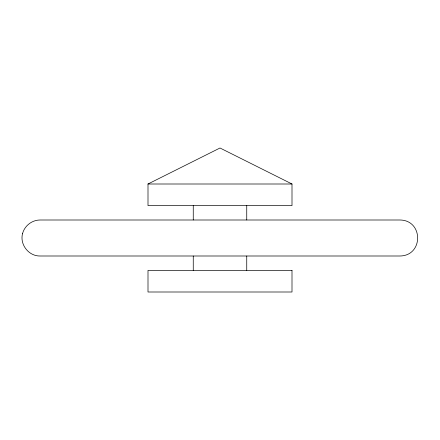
<?xml version="1.0" encoding="UTF-8"?>
<svg xmlns="http://www.w3.org/2000/svg" width="440" height="440" viewBox="0 0 440 440"><rect width="100%" height="100%" fill="white"/><g stroke="black" fill="none" stroke-linecap="round" stroke-linejoin="round"><path stroke-width="0.66" d="M148 184.003L220 148L292 184.003L292 205.601L148 205.601L148 184.003L292 184.003M246.741 205.601L246.741 219.923M246.741 256.075L246.741 270.402M193.259 205.601L193.259 219.923M193.259 256.075L193.259 270.402M22.616 233.343C19.459 244.299 28.6 256.212 40.002 255.998L399.999 255.998C423.511 255.723 423.511 220.275 399.999 220L40.002 220C32.043 220.044 24.717 225.665 22.616 233.343M292 270.402L148 270.402L148 292L292 292L292 270.402"/></g></svg>
